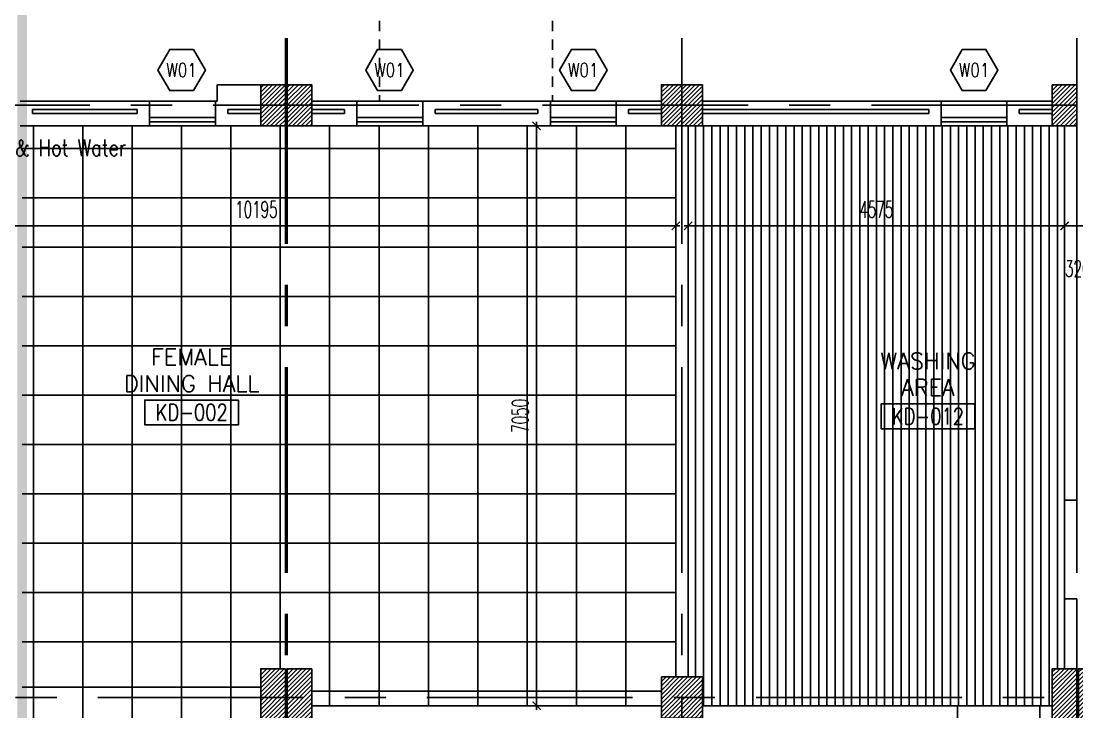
# Model space of a CAD drawing. Extents: x 417866.9 to 417960.2, y 43448 to 43538.2.
# Drawn here: x 417902.68 to 417915.52, y 43518.32 to 43526.72 of the extents above; entities that cross this region are included whole.
import ezdxf
from ezdxf.enums import TextEntityAlignment as Align

# ---------------------------------------------------------------- set-up
doc = ezdxf.new("R2010")
doc.units = 0
doc.header["$MEASUREMENT"] = 0
doc.header["$PDMODE"] = 3
doc.header["$PDSIZE"] = 0.1
for name, pattern in [('CENTER2', [1.125, 0.75, -0.125, 0.125, -0.125]), ('CENTERX2', [4, 2.5, -0.5, 0.5, -0.5]), ('HIDDEN2', [0.1875, 0.125, -0.0625])]:
    doc.linetypes.add(name, pattern=pattern)
doc.layers.get('0').update_dxf_attribs({"linetype": 'CONTINUOUS'})
doc.layers.get('DEFPOINTS').update_dxf_attribs({"linetype": 'CONTINUOUS'})
for name, color, linetype in [('AX-DIM', 4, 'CONTINUOUS'), ('AXES', 11, 'CENTERX2'), ('CEILING', 4, 'CONTINUOUS'), ('COL', 2, 'CONTINUOUS'), ('DIM', 4, 'CONTINUOUS'), ('EJ', 8, 'CONTINUOUS'), ('ELEV', 2, 'CONTINUOUS'), ('HAT', 8, 'CONTINUOUS'), ('HIDDEN', 9, 'HIDDEN2'), ('INSUL', 7, 'CONTINUOUS'), ('RM-BOX', 11, 'CONTINUOUS'), ('RM-NAME', 11, 'CONTINUOUS'), ('RM-NO', 11, 'CONTINUOUS'), ('SHAFT', 7, 'CONTINUOUS'), ('WALL', 2, 'CONTINUOUS'), ('WIN', 5, 'CONTINUOUS'), ('WIN-BOX', 3, 'CONTINUOUS'), ('WIN-NO', 5, 'CONTINUOUS')]:
    doc.layers.add(name, color=color, linetype=linetype)
doc.layers.get('EJ').off()
doc.styles.add('ROMANS', font='ROMANS.shx', dxfattribs={"width": 0.6})
doc.dimstyles.new('STANDARD in', dxfattribs={"dimtxt": 0.2, "dimasz": 0.1, "dimexe": 0.07, "dimexo": 0.05, "dimgap": 0.1, "dimtad": 1, "dimdec": 0, "dimlfac": 1000, "dimzin": 0, "dimdsep": 46, "dimtxsty": 'ROMANS', "dimblk": 'ARCHTICK', "dimcen": 0.05, "dimdle": 0.05, "dimclrd": 4, "dimclre": 4, "dimclrt": 2, "dimadec": 0, "dimazin": 0, "dimtfac": 1, "dimtdec": 0, "dimtmove": 2, "dimatfit": 3, "dimldrblk": 'ARCHTICK', "dimfxl": 0, "dimtolj": 1, "dimtzin": 0, "dimarcsym": 0})
pattern_1 = [(45, (417522.471385, 43455.963322), (-0.0265165043, 0.0265165043), [])]

# ---------------------------------------------------------------- blocks, each defined once
blk = doc.blocks.new('RM1')
at = {"layer": 'RM-BOX'}
blk.add_lwpolyline([(570, -200), (-570, -200), (-570, -500), (570, -500)], close=True, dxfattribs=at)
at = {"layer": 'RM-NAME', "style": 'ROMANS'}
for tag, p in [('ROOMNAME1', (0, 324)), ('ROOMNAME2', (0, 0))]:
    blk.add_attdef(tag, text='', height=200, dxfattribs=at).set_placement(p, align=Align.MIDDLE)
at = {"layer": 'RM-NO', "style": 'ROMANS', "width": 0.8}
blk.add_attdef('ROOMNO', text='', height=200, dxfattribs=at).set_placement((0, -350), align=Align.MIDDLE)
blk = doc.blocks.new('WW1')
at = {"layer": 'WIN-BOX'}
blk.add_lwpolyline([(144, -250), (289, 0), (144, 250), (-144, 250), (-289, 0), (-144, -250)], close=True, dxfattribs=at)
at = {"layer": 'WIN-NO', "style": 'ROMANS', "width": 0.8}
blk.add_attdef('W00', text='', height=170, dxfattribs=at).set_placement((0, 0), align=Align.MIDDLE)
blk = doc.blocks.new('COL50')
at = {"layer": 'COL'}
blk.add_lwpolyline([(-250, 250), (-250, -250), (250, -250), (250, 250)], close=True, dxfattribs=at)
blk = doc.blocks.new('*X106')
at = {"color": 0}
for p, q in [((215909, 69537), (216372, 70001)), ((215909, 69590), (216319, 70001)), ((215909, 69644), (216266, 70001)), ((215909, 69697), (216213, 70001)), ((215909, 69750), (216160, 70001)), ((215909, 69803), (216107, 70001)), ((215909, 69856), (216054, 70001)), ((215909, 69909), (216001, 70001)), ((215909, 69962), (215948, 70001)), ((215925, 69501), (216409, 69984)), ((215978, 69501), (216409, 69931)), ((216031, 69501), (216409, 69878)), ((216084, 69501), (216409, 69825)), ((216137, 69501), (216409, 69772)), ((216190, 69501), (216409, 69719)), ((216243, 69501), (216409, 69666)), ((216296, 69501), (216409, 69613)), ((216349, 69501), (216409, 69560)), ((216402, 69501), (216409, 69507))]:
    blk.add_line(p, q, dxfattribs=at)
blk = doc.blocks.new('_ARCHTICK')
at = {"color": 0, "linetype": 'ByBlock', "const_width": 0.15}
blk.add_lwpolyline([(-0.5, -0.5), (0.5, 0.5)], dxfattribs=at)
blk = doc.blocks.new('*D278')
at = {"layer": 'AX-DIM', "color": 4, "lineweight": -2}
for p, q in [((417873.497, 43534.597), (417873.497, 43537.15)), ((417948.187, 43524.951), (417948.187, 43537.15)), ((417873.447, 43537.08), (417948.237, 43537.08))]:
    blk.add_line(p, q, dxfattribs=at)
at = {"layer": 'DEFPOINTS', "color": 0}
for p in [(417948.187, 43537.08), (417873.497, 43534.547), (417948.187, 43524.901)]:
    blk.add_point(p, dxfattribs=at)
at = {"layer": 'AX-DIM', "color": 4, "lineweight": -2, "xscale": 0.1, "yscale": 0.1, "zscale": 0.1, "rotation": 180}
blk.add_blockref('_ARCHTICK', (417873.497, 43537.08), dxfattribs=at)
at = {"layer": 'AX-DIM', "color": 4, "lineweight": -2, "xscale": 0.1, "yscale": 0.1, "zscale": 0.1}
blk.add_blockref('_ARCHTICK', (417948.187, 43537.08), dxfattribs=at)
at = {"layer": 'AX-DIM', "color": 2, "insert": (417910.842, 43537.28), "char_height": 0.2, "attachment_point": 5, "style": 'ROMANS'}
blk.add_mtext('\\A1;74690', dxfattribs=at)
blk = doc.blocks.new('C11')
at = {"layer": 'HAT'}
h = blk.add_hatch(dxfattribs=at)
h.set_pattern_fill('ANSI31', color=256, scale=300, style=0)
h.set_pattern_definition([(45, (-383765.23, -62181), (-26.5165043, 26.5165043), [])])
h.paths.add_polyline_path([(-20, 350), (-20, 700), (-320, 700), (-320, 350)])
h.paths.add_polyline_path([(-320, 0), (-20, 0), (-20, 350), (-320, 350)])
h = blk.add_hatch(dxfattribs=at)
h.set_pattern_fill('ANSI31', color=256, scale=300, style=0)
h.set_pattern_definition([(45, (-383445.23, -62181), (-26.5165043, 26.5165043), [])])
h.paths.add_polyline_path([(300, 350), (300, 700), (0, 700), (0, 350)])
h.paths.add_polyline_path([(0, 0), (300, 0), (300, 350), (0, 350)])
at = {"layer": 'COL'}
for points in [[(-20, 700), (-20, 0), (-320, 0), (-320, 700)], [(300, 700), (300, 0), (0, 0), (0, 700)]]:
    blk.add_lwpolyline(points, close=True, dxfattribs=at)
blk = doc.blocks.new('C-300')
at = {"layer": 'HAT', "linetype": 'ByBlock', "ltscale": 0.3}
h = blk.add_hatch(dxfattribs=at)
h.set_pattern_fill('ANSI31', color=8, scale=300, style=0)
h.set_pattern_definition([(45, (-258496.182, -82361.005), (-26.5165043, 26.5165043), [])])
h.paths.add_polyline_path([(300, 500), (0, 500), (0, 250), (300, 250)])
h.paths.add_polyline_path([(300, 250), (0, 250), (0, 0), (300, 0)])
at = {"layer": 'COL'}
blk.add_lwpolyline([(0, 500), (300, 500), (300, 0), (0, 0)], close=True, dxfattribs=at)
blk = doc.blocks.new('*X124')
at = {"color": 0}
for p, q in [((49339, 55120), (49820, 55601)), ((49339, 55173), (49767, 55601)), ((49339, 55226), (49714, 55601)), ((49339, 55279), (49661, 55601)), ((49339, 55332), (49608, 55601)), ((49339, 55385), (49555, 55601)), ((49339, 55438), (49502, 55601)), ((49339, 55491), (49449, 55601)), ((49339, 55544), (49396, 55601)), ((49339, 55597), (49343, 55601)), ((49373, 55101), (49839, 55567)), ((49426, 55101), (49839, 55514)), ((49480, 55101), (49839, 55461)), ((49533, 55101), (49839, 55408)), ((49586, 55101), (49839, 55355)), ((49639, 55101), (49839, 55302)), ((49692, 55101), (49839, 55249)), ((49745, 55101), (49839, 55196)), ((49798, 55101), (49839, 55143))]:
    blk.add_line(p, q, dxfattribs=at)
blk = doc.blocks.new('*D167')
at = {"layer": 'DEFPOINTS', "color": 0}
for p in [(417900.447, 43524.805), (417910.642, 43524.805), (417910.642, 43524.228)]:
    blk.add_point(p, dxfattribs=at)
at = {"layer": 'DIM', "color": 4, "lineweight": -2}
for p, q in [((417900.447, 43524.755), (417900.447, 43524.158)), ((417910.642, 43524.755), (417910.642, 43524.158)), ((417900.397, 43524.228), (417910.692, 43524.228))]:
    blk.add_line(p, q, dxfattribs=at)
at = {"layer": 'DIM', "color": 4, "lineweight": -2, "xscale": 0.1, "yscale": 0.1, "zscale": 0.1, "rotation": 180}
blk.add_blockref('_ARCHTICK', (417900.447, 43524.228), dxfattribs=at)
at = {"layer": 'DIM', "color": 4, "lineweight": -2, "xscale": 0.1, "yscale": 0.1, "zscale": 0.1}
blk.add_blockref('_ARCHTICK', (417910.642, 43524.228), dxfattribs=at)
at = {"layer": 'DIM', "color": 2, "insert": (417905.544, 43524.428), "char_height": 0.2, "attachment_point": 5, "style": 'ROMANS'}
blk.add_mtext('\\A1;10195', dxfattribs=at)
blk = doc.blocks.new('*D168')
at = {"layer": 'DEFPOINTS', "color": 0}
for p in [(417908.988, 43525.444), (417908.95, 43518.394), (417908.988, 43518.394)]:
    blk.add_point(p, dxfattribs=at)
at = {"layer": 'DIM', "color": 4, "lineweight": -2}
for p, q in [((417908.938, 43525.444), (417908.88, 43525.444)), ((417908.95, 43525.494), (417908.95, 43518.344)), ((417908.938, 43518.394), (417908.88, 43518.394))]:
    blk.add_line(p, q, dxfattribs=at)
at = {"layer": 'DIM', "color": 4, "lineweight": -2, "xscale": 0.1, "yscale": 0.1, "zscale": 0.1}
for p, rotation in [((417908.95, 43525.444), 90), ((417908.95, 43518.394), 270)]:
    blk.add_blockref('_ARCHTICK', p, dxfattribs=dict(at, rotation=rotation))
at = {"layer": 'DIM', "color": 2, "insert": (417908.75, 43521.919), "char_height": 0.2, "attachment_point": 5, "rotation": 90, "style": 'ROMANS'}
blk.add_mtext('\\A1;7050', dxfattribs=at)
blk = doc.blocks.new('*D169')
at = {"layer": 'DEFPOINTS', "color": 0}
for p in [(417910.792, 43525.202), (417915.367, 43525.202), (417915.367, 43524.228)]:
    blk.add_point(p, dxfattribs=at)
at = {"layer": 'DIM', "color": 4, "lineweight": -2}
for p, q in [((417910.792, 43525.152), (417910.792, 43524.158)), ((417915.367, 43525.152), (417915.367, 43524.158)), ((417910.742, 43524.228), (417915.417, 43524.228))]:
    blk.add_line(p, q, dxfattribs=at)
at = {"layer": 'DIM', "color": 4, "lineweight": -2, "xscale": 0.1, "yscale": 0.1, "zscale": 0.1, "rotation": 180}
blk.add_blockref('_ARCHTICK', (417910.792, 43524.228), dxfattribs=at)
at = {"layer": 'DIM', "color": 4, "lineweight": -2, "xscale": 0.1, "yscale": 0.1, "zscale": 0.1}
blk.add_blockref('_ARCHTICK', (417915.367, 43524.228), dxfattribs=at)
at = {"layer": 'DIM', "color": 2, "insert": (417913.079, 43524.428), "char_height": 0.2, "attachment_point": 5, "style": 'ROMANS'}
blk.add_mtext('\\A1;4575', dxfattribs=at)
blk = doc.blocks.new('*D170')
at = {"layer": 'DEFPOINTS', "color": 0}
for p in [(417915.367, 43524.655), (417915.687, 43524.655), (417915.687, 43524.228)]:
    blk.add_point(p, dxfattribs=at)
at = {"layer": 'DIM', "color": 4, "lineweight": -2}
for p, q in [((417915.367, 43524.605), (417915.367, 43524.158)), ((417915.687, 43524.605), (417915.687, 43524.158)), ((417915.317, 43524.228), (417915.737, 43524.228))]:
    blk.add_line(p, q, dxfattribs=at)
at = {"layer": 'DIM', "color": 4, "lineweight": -2, "xscale": 0.1, "yscale": 0.1, "zscale": 0.1, "rotation": 180}
blk.add_blockref('_ARCHTICK', (417915.367, 43524.228), dxfattribs=at)
at = {"layer": 'DIM', "color": 4, "lineweight": -2, "xscale": 0.1, "yscale": 0.1, "zscale": 0.1}
blk.add_blockref('_ARCHTICK', (417915.687, 43524.228), dxfattribs=at)
at = {"layer": 'DIM', "color": 2, "insert": (417915.527, 43523.708), "char_height": 0.2, "attachment_point": 5, "style": 'ROMANS'}
blk.add_mtext('\\A1;320', dxfattribs=at)

msp = doc.modelspace()

# ---------------------------------------------------------------- hatches: boundary and pattern name
at = {"layer": 'HAT'}
h = msp.add_hatch(dxfattribs=at)
h.set_pattern_fill('ANSI31', color=256, scale=0.3, style=0)
h.set_pattern_definition([(45, (417522.151385, 43455.963322), (-0.0265165043, 0.0265165043), [])])
h.paths.add_polyline_path([(417905.8966, 43518.4943), (417905.8966, 43518.8443), (417905.5966, 43518.8443), (417905.5966, 43518.4943)])
h.paths.add_polyline_path([(417905.5966, 43518.1443), (417905.8966, 43518.1443), (417905.8966, 43518.4943), (417905.5966, 43518.4943)])
h = msp.add_hatch(dxfattribs=at)
h.set_pattern_fill('ANSI31', color=256, scale=0.3, style=0)
h.set_pattern_definition(pattern_1)
h.paths.add_polyline_path([(417906.2166, 43518.4943), (417906.2166, 43518.8443), (417905.9166, 43518.8443), (417905.9166, 43518.4943)])
h.paths.add_polyline_path([(417905.9166, 43518.1443), (417906.2166, 43518.1443), (417906.2166, 43518.4943), (417905.9166, 43518.4943)])
h = msp.add_hatch(dxfattribs=at)
h.set_pattern_fill('ANSI31', color=256, scale=0.3, style=0)
h.set_pattern_definition(pattern_1)
h.paths.add_polyline_path([(417906.2166, 43518.4943), (417906.2166, 43518.8443), (417905.9166, 43518.8443), (417905.9166, 43518.4943)])
h.paths.add_polyline_path([(417905.9166, 43518.1443), (417906.2166, 43518.1443), (417906.2166, 43518.4943), (417905.9166, 43518.4943)])

# ---------------------------------------------------------------- linework, layer by layer
at = {"layer": 'AXES'}
for p, q in [((417910.7166, 43460.01), (417910.7166, 43537.5491)), ((417905.8966, 43460.01), (417905.8966, 43537.1991)), ((417905.9166, 43460.01), (417905.9166, 43537.1991)), ((417915.5166, 43460.01), (417915.5166, 43537.1991)), ((417959.5194, 43525.6943), (417889.6966, 43525.6943)), ((417867.6171, 43518.4943), (417959.5152, 43518.4943))]:
    msp.add_line(p, q, dxfattribs=at)
at = {"layer": 'CEILING'}
for p, q in [((417902.8341, 43525.4443), (417902.8341, 43511.1943)), ((417903.4341, 43525.4443), (417903.4341, 43511.1943)), ((417904.0341, 43525.4443), (417904.0341, 43511.1943)), ((417904.6341, 43525.4443), (417904.6341, 43511.1943)), ((417905.2341, 43525.4443), (417905.2341, 43513.1693)), ((417905.8341, 43525.4443), (417905.8341, 43518.8443)), ((417906.4341, 43525.4443), (417906.4341, 43518.3943)), ((417907.0341, 43525.4443), (417907.0341, 43518.3943)), ((417907.6341, 43525.4443), (417907.6341, 43518.3943)), ((417908.2341, 43525.4443), (417908.2341, 43518.3943)), ((417908.8341, 43525.4443), (417908.8341, 43518.3943)), ((417909.4341, 43525.4443), (417909.4341, 43518.3943)), ((417910.0341, 43525.4443), (417910.0341, 43518.3943)), ((417910.8791, 43525.4443), (417910.8791, 43518.7443)), ((417910.9791, 43525.4443), (417910.9791, 43518.3943)), ((417911.0791, 43525.4443), (417911.0791, 43518.3943)), ((417911.1791, 43525.4443), (417911.1791, 43518.3943)), ((417911.2791, 43525.4443), (417911.2791, 43518.3943)), ((417911.3791, 43525.4443), (417911.3791, 43518.3943)), ((417911.4791, 43525.4443), (417911.4791, 43518.3943)), ((417911.5791, 43525.4443), (417911.5791, 43518.3943)), ((417911.6791, 43525.4443), (417911.6791, 43518.3943)), ((417911.7791, 43525.4443), (417911.7791, 43518.3943)), ((417911.8791, 43525.4443), (417911.8791, 43518.3943)), ((417911.9791, 43525.4443), (417911.9791, 43518.3943)), ((417912.0791, 43525.4443), (417912.0791, 43518.3943)), ((417912.1791, 43525.4443), (417912.1791, 43518.3943)), ((417912.2791, 43525.4443), (417912.2791, 43518.3943)), ((417912.3791, 43525.4443), (417912.3791, 43518.3943)), ((417912.4791, 43525.4443), (417912.4791, 43518.3943)), ((417912.5791, 43525.4443), (417912.5791, 43518.3943)), ((417912.6791, 43525.4443), (417912.6791, 43518.3943)), ((417912.7791, 43525.4443), (417912.7791, 43518.3943)), ((417912.8791, 43525.4443), (417912.8791, 43518.3943)), ((417912.9791, 43525.4443), (417912.9791, 43518.3943)), ((417913.0791, 43525.4443), (417913.0791, 43518.3943)), ((417913.1791, 43525.4443), (417913.1791, 43518.3943)), ((417913.2791, 43525.4443), (417913.2791, 43518.3943)), ((417913.3791, 43525.4443), (417913.3791, 43518.3943)), ((417913.4791, 43525.4443), (417913.4791, 43518.3943)), ((417913.5791, 43525.4443), (417913.5791, 43518.3943)), ((417913.6791, 43525.4443), (417913.6791, 43518.3943)), ((417913.7791, 43525.4443), (417913.7791, 43518.3943)), ((417913.8791, 43525.4443), (417913.8791, 43518.3943)), ((417913.9791, 43525.4443), (417913.9791, 43518.3943)), ((417914.0791, 43525.4443), (417914.0791, 43518.3943)), ((417914.1791, 43525.4443), (417914.1791, 43518.3943)), ((417914.2791, 43525.4443), (417914.2791, 43518.3943)), ((417914.3791, 43525.4443), (417914.3791, 43518.3943)), ((417914.4791, 43525.4443), (417914.4791, 43518.3943)), ((417914.5791, 43525.4443), (417914.5791, 43518.3943)), ((417914.6791, 43525.4443), (417914.6791, 43518.3943)), ((417914.7791, 43525.4443), (417914.7791, 43518.3943)), ((417914.8791, 43525.4443), (417914.8791, 43518.3943)), ((417914.9791, 43525.4443), (417914.9791, 43518.3943)), ((417915.0791, 43525.4443), (417915.0791, 43518.3943)), ((417915.1791, 43525.4443), (417915.1791, 43518.3943)), ((417915.2791, 43525.4443), (417915.2791, 43518.8443)), ((417902.697, 43525.1693), (417910.6416, 43525.1693)), ((417902.697, 43524.5693), (417910.6416, 43524.5693)), ((417902.697, 43523.9693), (417910.6416, 43523.9693)), ((417902.697, 43523.3693), (417910.6416, 43523.3693)), ((417902.697, 43522.7693), (417910.6416, 43522.7693)), ((417902.697, 43522.1693), (417910.6416, 43522.1693)), ((417902.697, 43521.5693), (417910.6416, 43521.5693)), ((417902.697, 43520.9693), (417910.6416, 43520.9693)), ((417915.3666, 43520.8943), (417915.3666, 43519.6943)), ((417902.697, 43520.3693), (417910.6416, 43520.3693)), ((417902.697, 43519.7693), (417910.6416, 43519.7693)), ((417902.697, 43519.1693), (417910.6416, 43519.1693)), ((417902.697, 43518.6193), (417905.5966, 43518.6193)), ((417906.2166, 43518.5693), (417910.4666, 43518.5693))]:
    msp.add_line(p, q, dxfattribs=at)
at = {"layer": 'COL'}
for points in [[(417905.8966, 43518.8443), (417905.8966, 43518.1443), (417905.5966, 43518.1443), (417905.5966, 43518.8443)], [(417906.2166, 43518.8443), (417906.2166, 43518.1443), (417905.9166, 43518.1443), (417905.9166, 43518.8443)], [(417906.2166, 43518.8443), (417906.2166, 43518.1443), (417905.9166, 43518.1443), (417905.9166, 43518.8443)]]:
    msp.add_lwpolyline(points, close=True, dxfattribs=at)
at = {"layer": 'ELEV', "linetype": 'CENTER2', "const_width": 0.12}
msp.add_lwpolyline([(417902.697, 43464.6371), (417902.697, 43528.0943)], dxfattribs=at)
at = {"layer": 'HIDDEN'}
for p, q in [((417907.0416, 43531.4443), (417907.0416, 43525.7443)), ((417909.1416, 43531.4443), (417909.1416, 43525.7443))]:
    msp.add_line(p, q, dxfattribs=at)
at = {"layer": 'INSUL'}
for p, q in [((417904.0966, 43525.6443), (417902.8216, 43525.6443)), ((417902.8216, 43525.6443), (417902.8216, 43525.5943)), ((417904.0966, 43525.5943), (417902.8216, 43525.5943)), ((417904.0966, 43525.6443), (417904.0966, 43525.5943)), ((417905.1966, 43525.6443), (417905.5966, 43525.6443)), ((417905.1966, 43525.6443), (417905.1966, 43525.5943)), ((417905.1966, 43525.5943), (417905.5966, 43525.5943)), ((417906.6166, 43525.6443), (417906.2166, 43525.6443)), ((417906.6166, 43525.5943), (417906.2166, 43525.5943)), ((417906.6166, 43525.6443), (417906.6166, 43525.5943)), ((417907.7166, 43525.6443), (417907.7166, 43525.5943)), ((417908.9666, 43525.6443), (417907.7166, 43525.6443)), ((417908.9666, 43525.5943), (417907.7166, 43525.5943)), ((417908.9666, 43525.6443), (417908.9666, 43525.5943)), ((417910.4666, 43525.6443), (417910.0666, 43525.6443)), ((417910.0666, 43525.6443), (417910.0666, 43525.5943)), ((417910.4666, 43525.5943), (417910.0666, 43525.5943)), ((417913.7166, 43525.6443), (417910.9666, 43525.6443)), ((417913.7166, 43525.5943), (417910.9666, 43525.5943)), ((417913.7166, 43525.6443), (417913.7166, 43525.5943)), ((417915.2166, 43525.6443), (417914.8166, 43525.6443)), ((417914.8166, 43525.6443), (417914.8166, 43525.5943)), ((417915.2166, 43525.5943), (417914.8166, 43525.5943))]:
    msp.add_line(p, q, dxfattribs=at)
at = {"layer": 'WALL'}
for p, q in [((417905.0678, 43525.9443), (417905.0678, 43525.7443)), ((417905.5966, 43525.9443), (417905.0678, 43525.9443)), ((417904.2466, 43525.7443), (417902.6716, 43525.7443)), ((417904.2466, 43525.7443), (417904.2466, 43525.4443)), ((417905.0466, 43525.7443), (417905.0466, 43525.4443)), ((417905.0678, 43525.7443), (417905.0466, 43525.7443)), ((417906.7666, 43525.7443), (417906.2166, 43525.7443)), ((417906.7666, 43525.7443), (417906.7666, 43525.4443)), ((417907.5666, 43525.7443), (417907.5666, 43525.4443)), ((417909.1166, 43525.7443), (417907.5666, 43525.7443)), ((417909.1166, 43525.7443), (417909.1166, 43525.4443)), ((417910.4666, 43525.7443), (417909.9166, 43525.7443)), ((417909.9166, 43525.7443), (417909.9166, 43525.4443)), ((417913.8666, 43525.7443), (417910.9666, 43525.7443)), ((417913.8666, 43525.7443), (417913.8666, 43525.4443)), ((417915.2166, 43525.7443), (417914.6666, 43525.7443)), ((417914.6666, 43525.7443), (417914.6666, 43525.4443)), ((417904.2466, 43525.4443), (417902.6716, 43525.4443)), ((417905.5966, 43525.4443), (417905.0466, 43525.4443)), ((417906.7666, 43525.4443), (417906.2166, 43525.4443)), ((417909.1166, 43525.4443), (417907.5666, 43525.4443)), ((417910.4666, 43525.4443), (417909.9166, 43525.4443)), ((417910.6416, 43525.4443), (417910.6416, 43518.7443)), ((417910.7916, 43525.4443), (417910.7916, 43518.7443)), ((417913.8666, 43525.4443), (417910.9666, 43525.4443)), ((417915.2166, 43525.4443), (417914.6666, 43525.4443)), ((417915.3666, 43520.8943), (417915.3666, 43525.4443)), ((417915.5166, 43520.8943), (417915.5166, 43525.4443)), ((417915.5166, 43520.8943), (417915.3666, 43520.8943)), ((417915.3666, 43518.8443), (417915.3666, 43519.6943)), ((417915.5166, 43519.6943), (417915.3666, 43519.6943)), ((417915.5166, 43518.7443), (417915.5166, 43519.6943)), ((417910.4666, 43518.3943), (417906.2166, 43518.3943)), ((417915.0666, 43518.3943), (417910.9666, 43518.3943)), ((417914.0666, 43518.3943), (417914.0666, 43518.2443)), ((417915.0666, 43518.3943), (417915.0666, 43518.2443)), ((417915.0666, 43518.3943), (417915.2166, 43518.3943)), ((417915.0666, 43518.3943), (417915.2166, 43518.3943))]:
    msp.add_line(p, q, dxfattribs=at)
at = {"layer": 'WIN'}
for p, q in [((417904.2466, 43525.7443), (417905.0466, 43525.7443)), ((417906.7666, 43525.7443), (417907.5666, 43525.7443)), ((417909.1166, 43525.7443), (417909.9166, 43525.7443)), ((417913.8666, 43525.7443), (417914.6666, 43525.7443)), ((417904.2466, 43525.5443), (417905.0466, 43525.5443)), ((417906.7666, 43525.5443), (417907.5666, 43525.5443)), ((417909.1166, 43525.5443), (417909.9166, 43525.5443)), ((417913.8666, 43525.5443), (417914.6666, 43525.5443)), ((417904.2466, 43525.4943), (417905.0466, 43525.4943)), ((417904.2466, 43525.4443), (417905.0466, 43525.4443)), ((417906.7666, 43525.4943), (417907.5666, 43525.4943)), ((417906.7666, 43525.4443), (417907.5666, 43525.4443)), ((417909.1166, 43525.4943), (417909.9166, 43525.4943)), ((417909.1166, 43525.4443), (417909.9166, 43525.4443)), ((417913.8666, 43525.4943), (417914.6666, 43525.4943)), ((417913.8666, 43525.4443), (417914.6666, 43525.4443))]:
    msp.add_line(p, q, dxfattribs=at)
at = {"layer": 'WIN', "color": 97}
msp.add_line((417915.3666, 43519.6943), (417915.3666, 43520.8943), dxfattribs=at)

# ---------------------------------------------------------------- block references
at = {"layer": 'COL', "linetype": 'ByBlock', "xscale": 0.001000000047497451, "yscale": 0.0009999999892897904, "zscale": 0.001}
for p in [(417905.5966, 43525.4443), (417905.9166, 43525.4443), (417915.2166, 43525.4443)]:
    msp.add_blockref('C-300', p, dxfattribs=at)
at = {"layer": 'COL', "yscale": 0.0009999999892897904, "zscale": 0.001}
for p, xscale in [((417910.7166, 43525.6943), -0.001000000047497451), ((417910.7166, 43518.4943), 0.001000000047497451)]:
    msp.add_blockref('COL50', p, dxfattribs=dict(at, xscale=xscale))
at = {"layer": 'EJ', "color": 2, "linetype": 'ByBlock', "xscale": 0.001000000047497451, "yscale": 0.0009999999892897904, "zscale": 0.001}
msp.add_blockref('C11', (417915.5366, 43518.1443), dxfattribs=at)
at = {"layer": 'HAT', "xscale": 0.001000000047497451, "yscale": 0.0009999999892897904, "zscale": 0.001}
for name, p in [('*X106', (417694.5581, 43455.9433)), ('*X124', (417861.1274, 43463.1433))]:
    msp.add_blockref(name, p, dxfattribs=at)
for p, values in [((417904.7575, 43522.3111), {'ROOMNO': 'KD-002', 'ROOMNAME2': 'DINING HALL', 'ROOMNAME1': 'FEMALE'}), ((417913.7058, 43522.2627), {'ROOMNO': 'KD-012', 'ROOMNAME2': 'AREA', 'ROOMNAME1': 'WASHING'})]:
    msp.add_blockref('RM1', p, dxfattribs=at).add_auto_attribs(values)
at = {"layer": 'WIN-NO', "xscale": 0.001000000047497451, "yscale": 0.0009999999892897904, "zscale": 0.001}
for p in [(417904.6348, 43526.1233), (417907.1616, 43526.1233), (417909.5166, 43526.1233), (417914.2676, 43526.1233)]:
    msp.add_blockref('WW1', p, dxfattribs=at).add_auto_attribs({'W00': 'W01'})

# ---------------------------------------------------------------- texts
at = {"layer": 'SHAFT', "color": 4, "style": 'ROMANS', "width": 0.8}
msp.add_text('Ind. Gases & Hot Water', height=0.2, dxfattribs=at).set_placement((417902.6678, 43525.1777), align=Align.MIDDLE)

# ---------------------------------------------------------------- dimensions: what is measured, and where the dimension line sits
at = {"layer": 'AX-DIM'}
dim = msp.add_linear_dim(base=(417948.1866, 43537.0798), p1=(417873.4966, 43534.5472), p2=(417948.1866, 43524.9014), dimstyle='STANDARD in', dxfattribs=at)
dim.commit()
dim.dimension.update_dxf_attribs({"geometry": '*D278', "text_midpoint": (417910.8416, 43537.2798)})
at = {"layer": 'DIM'}
dim = msp.add_linear_dim(base=(417908.9497, 43518.3943), p1=(417908.9884, 43525.4443), p2=(417908.9884, 43518.3943), angle=90, dimstyle='STANDARD in', dxfattribs=at)
dim.commit()
dim.dimension.update_dxf_attribs({"geometry": '*D168', "text_midpoint": (417908.7497, 43521.9193)})
for base, p1, p2, picture, middle in [((417915.3666, 43524.2281), (417910.7916, 43525.2023), (417915.3666, 43525.2023), '*D169', (417913.0791, 43524.4281)), ((417910.6416, 43524.2281), (417900.4466, 43524.8047), (417910.6416, 43524.8047), '*D167', (417905.5441, 43524.4281)), ((417915.6866, 43524.2281), (417915.3666, 43524.6552), (417915.6866, 43524.6552), '*D170', (417915.5266, 43523.7081))]:
    dim = msp.add_linear_dim(base=base, p1=p1, p2=p2, dimstyle='STANDARD in', dxfattribs=at)
    dim.commit()
    dim.dimension.update_dxf_attribs({"geometry": picture, "text_midpoint": middle})

doc.saveas('drawing.dxf')
